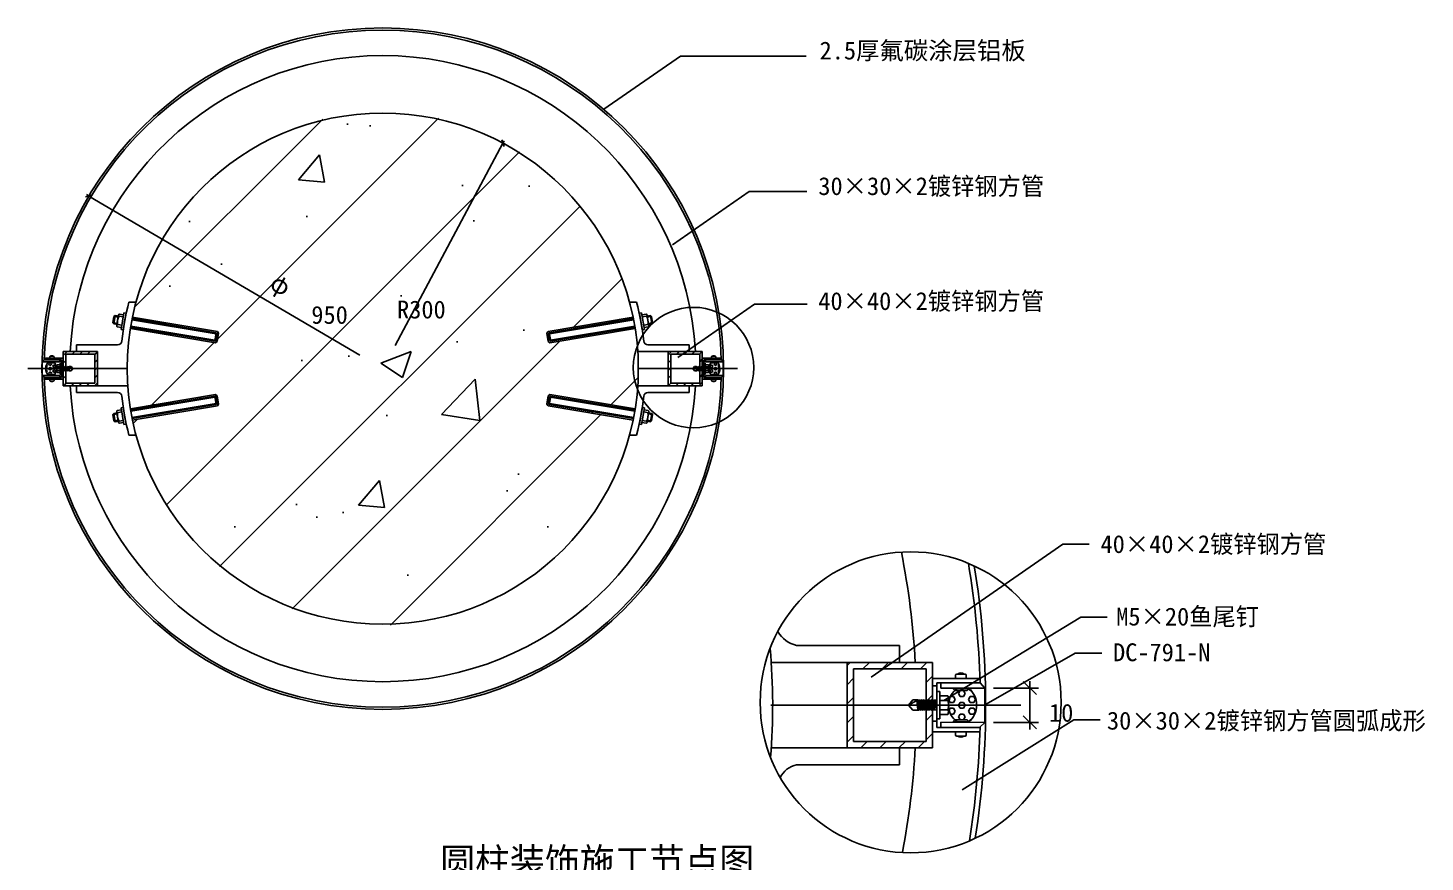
# Model space of a CAD drawing. Header units: metres. Extents: x 2704 to 4651, y 2624 to 5177.
# Drawn here: x 2704 to 4344, y 4198 to 5177 of the extents above; entities that cross this region are included whole.
import ezdxf

# ---------------------------------------------------------------- set-up
doc = ezdxf.new("R2010")
doc.units = ezdxf.units.M
doc.layers.add('212', color=2, linetype='Continuous')
doc.layers.add('HATCH', color=8, linetype='Continuous')

# ---------------------------------------------------------------- blocks, each defined once
blk = doc.blocks.new('A$C10A405A5')
for p, q in [((20, 88.36), (0, 63.38)), ((47.68, 88.36), (20, 88.36)), ((47.68, 88.36), (43.23, 83.91)), ((52.13, 83.91), (47.68, 88.36)), ((56.58, 88.36), (52.13, 83.91)), ((61.03, 83.91), (56.58, 88.36)), ((61.03, 83.91), (65.48, 88.36)), ((69.93, 83.91), (65.48, 88.36)), ((69.93, 83.91), (74.38, 88.36)), ((78.83, 83.91), (74.38, 88.36)), ((83.28, 88.36), (78.83, 83.91)), ((87.73, 83.91), (83.28, 88.36)), ((92.18, 88.36), (87.73, 83.91)), ((96.63, 83.91), (92.18, 88.36)), ((96.63, 83.91), (92.18, 88.36)), ((96.63, 83.91), (101.08, 88.36)), ((105.53, 83.91), (101.08, 88.36)), ((109.98, 88.36), (105.53, 83.91)), ((114.43, 83.91), (109.98, 88.36)), ((118.88, 88.36), (114.43, 83.91)), ((123.33, 83.91), (118.88, 88.36)), ((123.33, 83.91), (127.78, 88.36)), ((132.23, 83.91), (127.78, 88.36)), ((147.23, 127.98), (132.23, 127.98)), ((184.5, 107.98), (147.23, 107.98)), ((148.22, 85.99), (184.5, 85.99)), ((188.5, 96.99), (184.5, 107.98)), ((188.5, 31), (188.5, 96.99)), ((38.78, 42.85), (0, 63.38)), ((20, 38.4), (0, 63.38)), ((43.23, 38.4), (20, 38.4)), ((43.23, 38.4), (38.78, 42.85)), ((47.68, 42.85), (43.23, 38.4)), ((52.13, 38.4), (47.68, 42.85)), ((56.58, 42.85), (52.13, 38.4)), ((61.03, 38.4), (56.58, 42.85)), ((65.48, 42.85), (61.03, 38.4)), ((69.93, 38.4), (65.48, 42.85)), ((74.38, 42.85), (69.93, 38.4)), ((78.83, 38.4), (74.38, 42.85)), ((83.28, 42.85), (78.83, 38.4)), ((87.73, 38.4), (83.28, 42.85)), ((92.18, 42.85), (87.73, 38.4)), ((96.63, 38.4), (92.18, 42.85)), ((101.08, 42.85), (96.63, 38.4)), ((105.53, 38.4), (101.08, 42.85)), ((109.98, 42.85), (105.53, 38.4)), ((114.43, 38.4), (109.98, 42.85)), ((118.88, 42.85), (114.43, 38.4)), ((123.33, 38.4), (118.88, 42.85)), ((127.78, 42.85), (123.33, 38.4)), ((132.23, 38.4), (127.78, 42.85)), ((132.23, 0), (147.23, 0)), ((147.01, 20), (184.5, 20)), ((148.51, 42), (184.5, 42)), ((184.5, 20), (188.5, 31))]:
    blk.add_line(p, q)
at = {"color": 1}
for p, q in [((38.78, 42.85), (43.23, 83.91)), ((43.23, 83.91), (43.23, 38.4)), ((43.23, 83.91), (47.68, 42.85)), ((47.68, 88.36), (47.68, 42.85)), ((47.68, 42.85), (52.13, 83.91)), ((52.13, 83.91), (56.58, 42.85)), ((52.13, 83.91), (52.13, 38.4)), ((56.58, 88.36), (56.58, 42.85)), ((56.58, 42.85), (61.03, 83.91)), ((56.59, 88.36), (56.59, 42.85)), ((56.59, 88.36), (56.59, 42.85)), ((61.03, 83.91), (65.48, 42.85)), ((61.03, 83.91), (61.03, 38.4)), ((65.48, 88.36), (65.48, 42.85)), ((65.48, 88.36), (65.48, 38.4)), ((65.48, 42.85), (69.93, 83.91)), ((69.93, 83.91), (74.38, 42.85)), ((69.93, 83.91), (69.93, 38.4)), ((74.38, 88.36), (74.38, 42.85)), ((74.38, 88.36), (74.38, 42.85)), ((74.38, 42.85), (78.83, 83.91)), ((78.83, 83.91), (83.28, 42.85)), ((78.83, 83.91), (78.83, 38.4)), ((83.28, 88.36), (83.28, 42.85)), ((83.28, 42.85), (87.73, 83.91)), ((87.73, 83.91), (87.73, 38.4)), ((87.73, 83.91), (92.18, 42.85)), ((92.18, 88.36), (92.18, 42.85)), ((92.18, 42.85), (96.63, 83.91)), ((96.63, 83.91), (96.63, 38.4)), ((96.63, 83.91), (101.08, 42.85)), ((96.63, 83.91), (96.63, 38.4)), ((101.08, 88.36), (101.08, 42.85)), ((101.08, 88.36), (101.08, 42.85)), ((101.08, 42.85), (105.53, 83.91)), ((105.53, 83.91), (105.53, 38.4)), ((105.53, 83.91), (109.98, 42.85)), ((109.98, 88.36), (109.98, 42.85)), ((109.98, 42.85), (114.43, 83.91)), ((114.43, 83.91), (118.88, 42.85)), ((114.43, 83.91), (114.43, 38.4)), ((118.88, 88.36), (118.88, 42.85)), ((118.88, 42.85), (123.33, 83.91)), ((123.33, 83.91), (127.78, 42.85)), ((123.33, 83.91), (123.33, 38.4)), ((127.78, 42.85), (132.23, 83.91))]:
    blk.add_line(p, q, dxfattribs=at)
at = {"color": 0}
blk.add_line((147.23, 127.98), (147.23, 0), dxfattribs=at)
for centre, radius, start, end in [((171.38, 96.99), 17.12, 320.03, 0), ((126.02, 63.99), 62.49, 339.39, 20.61), ((171.38, 31), 17.12, 0, 39.97)]:
    blk.add_arc(centre, radius, start, end)
blk = doc.blocks.new('_ArchTick')
for p, q in [((-0.54, 0), (0.54, 0)), ((0, 0.55), (0, -0.55))]:
    blk.add_line(p, q)
at = {"color": 0, "linetype": 'ByBlock'}
blk.add_lwpolyline([(-0.5, -0.5), (0.5, 0.5)], dxfattribs=at)

msp = doc.modelspace()

# ---------------------------------------------------------------- hatches: boundary and pattern name
h = msp.add_hatch()
h.set_pattern_fill('AR-SAND', scale=1.67)
h.paths.add_polyline_path([(2924.79, 4819.52), (2925.82, 4818.08), (2924.57, 4810.68), (2923.14, 4809.66), (2827.39, 4825.74), (2827.12, 4824.09), (2924.09, 4807.81), (2926.01, 4809.17), (2927.67, 4819.04), (2926.3, 4820.96), (2829.33, 4837.24), (2829.05, 4835.6)])
h = msp.add_hatch()
h.set_pattern_fill('AR-SAND', scale=1.67)
h.paths.add_polyline_path([(3315.81, 4819.52), (3314.78, 4818.08), (3316.02, 4810.68), (3317.46, 4809.66), (3413.21, 4825.74), (3413.48, 4824.09), (3316.51, 4807.81), (3314.59, 4809.17), (3312.93, 4819.04), (3314.3, 4820.96), (3411.27, 4837.24), (3411.55, 4835.6)])
h = msp.add_hatch()
h.set_pattern_fill('ANSI31', scale=2)
h.paths.add_polyline_path([(2785.3, 4797.42), (2745.3, 4797.42), (2745.3, 4779.76), (2745.52, 4779.53), (2745.97, 4779.98), (2746.41, 4779.53), (2746.86, 4779.98), (2747.3, 4779.53), (2747.75, 4779.98), (2748.19, 4779.53), (2748.3, 4779.64), (2748.3, 4794.42), (2782.3, 4794.42), (2782.3, 4777.42), (2785.3, 4777.42)])
h.paths.add_polyline_path([(2785.3, 4777.42), (2782.3, 4777.42), (2782.3, 4760.42), (2748.3, 4760.42), (2748.3, 4775.09), (2748.19, 4774.98), (2747.75, 4775.43), (2747.3, 4774.98), (2746.86, 4775.43), (2746.41, 4774.98), (2745.97, 4775.43), (2745.52, 4774.98), (2745.3, 4775.21), (2745.3, 4757.42), (2785.3, 4757.42)])
h = msp.add_hatch()
h.set_pattern_fill('ANSI31', scale=2)
h.paths.add_polyline_path([(3455.3, 4797.42), (3455.3, 4777.42), (3458.3, 4777.42), (3458.3, 4794.42), (3492.3, 4794.42), (3492.3, 4779.64), (3492.4, 4779.53), (3492.85, 4779.98), (3493.29, 4779.53), (3493.74, 4779.98), (3494.18, 4779.53), (3494.63, 4779.98), (3495.07, 4779.53), (3495.3, 4779.76), (3495.3, 4797.42)])
h.paths.add_polyline_path([(3495.3, 4757.42), (3495.3, 4775.21), (3495.07, 4774.98), (3494.63, 4775.43), (3494.18, 4774.98), (3493.74, 4775.43), (3493.29, 4774.98), (3492.85, 4775.43), (3492.4, 4774.98), (3492.3, 4775.09), (3492.3, 4760.42), (3458.3, 4760.42), (3458.3, 4777.42), (3455.3, 4777.42), (3455.3, 4757.42)])
h = msp.add_hatch()
h.set_pattern_fill('AR-SAND')
h.paths.add_polyline_path([(2720.3, 4769.53), (2728.06, 4769.53, -0.45), (2728.32, 4785.53), (2720.3, 4785.53)])
h = msp.add_hatch()
h.set_pattern_fill('HEX', scale=0.5)
h.paths.add_polyline_path([(2729.4, 4770.54, 0.47), (2728.4, 4769.54), (2733.73, 4769.54, -0.01), (2733.57, 4769.42), (2728.18, 4769.42, -0.22), (2724.57, 4777.42), (2737.67, 4777.42, -0.2), (2734.82, 4770.48, 0.12), (2734.4, 4770.54)])
h.paths.add_polyline_path([(2724.57, 4777.42, -0.22), (2728.19, 4785.42), (2733.57, 4785.42, -0.01), (2733.73, 4785.3), (2728.4, 4785.3, 0.47), (2729.4, 4784.3), (2734.4, 4784.3, 0.12), (2734.82, 4784.36, -0.2), (2737.67, 4777.43), (2737.67, 4777.42)])
h = msp.add_hatch()
h.set_pattern_fill('HEX', scale=0.5)
h.paths.add_polyline_path([(3511.2, 4770.54, -0.47), (3512.2, 4769.54), (3506.87, 4769.54, 0.01), (3507.03, 4769.42), (3512.42, 4769.42, 0.22), (3516.03, 4777.42), (3502.93, 4777.42, 0.2), (3505.78, 4770.48, -0.12), (3506.2, 4770.54)])
h.paths.add_polyline_path([(3516.03, 4777.42, 0.22), (3512.41, 4785.42), (3507.03, 4785.42, 0.01), (3506.87, 4785.3), (3512.2, 4785.3, -0.47), (3511.2, 4784.3), (3506.2, 4784.3, -0.12), (3505.78, 4784.36, 0.2), (3502.93, 4777.43), (3502.93, 4777.42)])
h = msp.add_hatch()
h.set_pattern_fill('AR-SAND')
h.paths.add_polyline_path([(3520.3, 4769.53), (3512.54, 4769.53, 0.45), (3512.28, 4785.53), (3520.3, 4785.53)])
h = msp.add_hatch()
h.set_pattern_fill('AR-SAND', scale=1.67)
h.paths.add_polyline_path([(2924.79, 4735.32), (2925.82, 4736.76), (2924.57, 4744.15), (2923.14, 4745.18), (2827.39, 4729.1), (2827.12, 4730.74), (2924.09, 4747.03), (2926.01, 4745.66), (2927.67, 4735.8), (2926.3, 4733.88), (2829.33, 4717.59), (2829.05, 4719.24)])
h = msp.add_hatch()
h.set_pattern_fill('AR-SAND', scale=1.67)
h.paths.add_polyline_path([(3315.81, 4735.32), (3314.78, 4736.76), (3316.02, 4744.15), (3317.46, 4745.18), (3413.21, 4729.1), (3413.48, 4730.74), (3316.51, 4747.03), (3314.59, 4745.66), (3312.93, 4735.8), (3314.3, 4733.88), (3411.27, 4717.59), (3411.55, 4719.24)])
h = msp.add_hatch()
h.set_pattern_fill('ANSI31', scale=5)
h.paths.add_polyline_path([(3665.5, 4432.39), (3665.5, 4382.39), (3673, 4382.39), (3673, 4424.89), (3758, 4424.89), (3758, 4387.93), (3758.27, 4387.67), (3759.38, 4388.78), (3760.49, 4387.67), (3761.6, 4388.78), (3762.72, 4387.67), (3763.83, 4388.78), (3764.94, 4387.67), (3765.5, 4388.23), (3765.5, 4432.39)])
h.paths.add_polyline_path([(3765.5, 4332.39), (3765.5, 4375.73), (3763.83, 4377.41), (3762.72, 4376.29), (3761.6, 4377.41), (3760.49, 4376.29), (3759.38, 4377.41), (3758, 4376.03), (3758, 4339.89), (3673, 4339.89), (3673, 4382.39), (3665.5, 4382.39), (3665.5, 4332.39)])
h = msp.add_hatch()
h.set_pattern_fill('AR-SAND', scale=2.5)
h.paths.add_polyline_path([(3828, 4362.67), (3808.61, 4362.67, 0.45), (3807.97, 4402.67), (3828, 4402.67)])
at = {"layer": 'HATCH'}
h = msp.add_hatch(dxfattribs=at)
h.set_pattern_fill('ANSI31', scale=30)
h.paths.add_polyline_path([(2826.43, 4837.73), (2926.3, 4820.96), (2927.67, 4819.04), (2926.01, 4809.17), (2924.09, 4807.81), (2824.04, 4824.61, 0.04), (2820.3, 4777.42, 0.04), (2824.04, 4730.22), (2924.09, 4747.03), (2926.01, 4745.66), (2927.67, 4735.8), (2926.3, 4733.88), (2826.43, 4717.11, 0.82), (3414.17, 4717.11), (3314.3, 4733.88), (3312.93, 4735.8), (3314.59, 4745.66), (3316.51, 4747.03), (3416.56, 4730.22, 0.04), (3420.3, 4777.42, 0.04), (3416.56, 4824.61), (3316.51, 4807.81), (3314.59, 4809.17), (3312.93, 4819.04), (3314.3, 4820.96), (3414.17, 4837.73, 0.82)])
h = msp.add_hatch(dxfattribs=at)
h.set_pattern_fill('AR-CONC', scale=2)
h.paths.add_polyline_path([(2826.43, 4837.73), (2926.3, 4820.96), (2927.67, 4819.04), (2926.01, 4809.17), (2924.09, 4807.81), (2824.04, 4824.61, 0.04), (2820.3, 4777.42, 0.04), (2824.04, 4730.22), (2924.09, 4747.03), (2926.01, 4745.66), (2927.67, 4735.8), (2926.3, 4733.88), (2826.43, 4717.11, 0.82), (3414.17, 4717.11), (3314.3, 4733.88), (3312.93, 4735.8), (3314.59, 4745.66), (3316.51, 4747.03), (3416.56, 4730.22, 0.04), (3420.3, 4777.42, 0.04), (3416.56, 4824.61), (3316.51, 4807.81), (3314.59, 4809.17), (3312.93, 4819.04), (3314.3, 4820.96), (3414.17, 4837.73, 0.82)])
h = msp.add_hatch(dxfattribs=at)
h.set_pattern_fill('HEX', scale=1.25)
h.paths.add_polyline_path([(3805.26, 4365.19, -0.47), (3807.76, 4362.69), (3794.42, 4362.69, 0.01), (3794.82, 4362.4), (3808.3, 4362.4, 0.22), (3817.34, 4382.39), (3784.57, 4382.39, 0.2), (3791.71, 4365.05, -0.12), (3792.76, 4365.19)])
h.paths.add_polyline_path([(3817.34, 4382.39, 0.22), (3808.28, 4402.4), (3794.82, 4402.4, 0.01), (3794.42, 4402.1), (3807.76, 4402.1, -0.47), (3805.26, 4399.6), (3792.76, 4399.6, -0.12), (3791.71, 4399.74, 0.2), (3784.57, 4382.4), (3784.57, 4382.39)])

# ---------------------------------------------------------------- linework, layer by layer
for p, q in [((3379.67, 5081.93), (3469.63, 5144.39)), ((3469.63, 5144.39), (3617.5, 5144.39)), ((3134.74, 4804.51), (3261.44, 5042.15)), ((3093.37, 4793.24), (2775.43, 4980.07)), ((3460.28, 4922.91), (3550.24, 4985.38)), ((3550.24, 4985.38), (3618.07, 4985.38)), ((2830.62, 4855.42), (2822.34, 4855.42)), ((2830.62, 4855.42), (2822.34, 4855.42)), ((3409.98, 4855.42), (3418.26, 4855.42)), ((3409.98, 4855.42), (3418.26, 4855.42)), ((2804.75, 4838.72), (2803.51, 4831.33)), ((2806.19, 4839.75), (2804.54, 4829.89)), ((2806.19, 4839.75), (2804.75, 4838.72)), ((2809.68, 4837.9), (2805.99, 4838.52)), ((2815.68, 4838.16), (2806.19, 4839.75)), ((2809.89, 4839.13), (2808.03, 4828.03)), ((2809.89, 4839.13), (2808.23, 4829.27)), ((2809.89, 4839.13), (2810.1, 4840.36)), ((2816.1, 4840.62), (2811.17, 4841.45)), ((2813.2, 4823.36), (2816.51, 4843.09)), ((2815.67, 4822.95), (2818.98, 4842.67)), ((2818.98, 4842.67), (2816.51, 4843.09)), ((3421.62, 4842.67), (3424.09, 4843.09)), ((3424.93, 4822.95), (3421.62, 4842.67)), ((3427.4, 4823.36), (3424.09, 4843.09)), ((3424.5, 4840.62), (3429.43, 4841.45)), ((3424.92, 4838.16), (3434.41, 4839.75)), ((3430.71, 4839.13), (3430.5, 4840.36)), ((3430.71, 4839.13), (3432.37, 4829.27)), ((3430.71, 4839.13), (3432.57, 4828.03)), ((3430.92, 4837.9), (3434.61, 4838.52)), ((3434.41, 4839.75), (3435.85, 4838.72)), ((3434.41, 4839.75), (3436.06, 4829.89)), ((3435.85, 4838.72), (3437.09, 4831.33)), ((3466.52, 4790.54), (3556.48, 4853.01)), ((3556.48, 4853.01), (3618.48, 4853.01)), ((2803.51, 4831.33), (2804.54, 4829.89)), ((2814.03, 4828.29), (2804.54, 4829.89)), ((2808.44, 4830.5), (2804.74, 4831.12)), ((2813.61, 4825.83), (2808.68, 4826.66)), ((2815.67, 4822.95), (2813.2, 4823.36)), ((2824.02, 4824.61), (2924.09, 4807.81)), ((2824.3, 4826.26), (2923.14, 4809.66)), ((2923.34, 4810.89), (2824.51, 4827.49)), ((2924.58, 4818.29), (2825.75, 4834.89)), ((2825.96, 4836.12), (2924.79, 4819.52)), ((2826.23, 4837.76), (2926.3, 4820.96)), ((3414.37, 4837.76), (3314.3, 4820.96)), ((3414.64, 4836.12), (3315.81, 4819.52)), ((3316.02, 4818.29), (3414.85, 4834.89)), ((3416.57, 4824.61), (3316.51, 4807.81)), ((3317.26, 4810.89), (3416.09, 4827.49)), ((3416.3, 4826.26), (3317.46, 4809.66)), ((3424.93, 4822.95), (3427.4, 4823.36)), ((3426.57, 4828.29), (3436.06, 4829.89)), ((3426.99, 4825.83), (3431.92, 4826.66)), ((3432.16, 4830.5), (3435.86, 4831.12)), ((3437.09, 4831.33), (3436.06, 4829.89)), ((2809.04, 4805.42), (2760.78, 4805.42)), ((2760.78, 4805.42), (2760.78, 4797.42)), ((2809.04, 4805.42), (2760.78, 4805.42)), ((2760.78, 4805.42), (2760.78, 4797.42)), ((2924.79, 4819.52), (2923.14, 4809.66)), ((2923.14, 4809.66), (2924.57, 4810.68)), ((2924.09, 4807.81), (2926.01, 4809.17)), ((2925.82, 4818.08), (2924.57, 4810.68)), ((2924.79, 4819.52), (2925.82, 4818.08)), ((2927.67, 4819.04), (2926.01, 4809.17)), ((2926.3, 4820.96), (2927.67, 4819.04)), ((3314.3, 4820.96), (3312.93, 4819.04)), ((3312.93, 4819.04), (3314.59, 4809.17)), ((3316.51, 4807.81), (3314.59, 4809.17)), ((3315.81, 4819.52), (3314.78, 4818.08)), ((3314.78, 4818.08), (3316.02, 4810.68)), ((3315.81, 4819.52), (3317.46, 4809.66)), ((3317.46, 4809.66), (3316.02, 4810.68)), ((3431.56, 4805.42), (3479.82, 4805.42)), ((3431.56, 4805.42), (3479.82, 4805.42)), ((3479.82, 4805.42), (3479.82, 4797.42)), ((3479.82, 4805.42), (3479.82, 4797.42)), ((2729.9, 4789.92), (2723, 4789.92)), ((2729.4, 4791.42), (2729.4, 4790.42)), ((2745.3, 4789.92), (2729.8, 4789.92)), ((2733.9, 4791.92), (2729.9, 4791.92)), ((2733.9, 4791.92), (2729.9, 4791.92)), ((2733.9, 4789.92), (2729.9, 4789.92)), ((2733.9, 4789.92), (2729.9, 4789.92)), ((2734.4, 4791.42), (2734.4, 4790.42)), ((2785.3, 4797.42), (2745.3, 4797.42)), ((2745.3, 4797.42), (2745.3, 4757.42)), ((2748.3, 4794.42), (2748.3, 4760.42)), ((2782.3, 4794.42), (2748.3, 4794.42)), ((2782.3, 4760.42), (2782.3, 4794.42)), ((2782.3, 4794.42), (2782.3, 4760.42)), ((2785.3, 4757.42), (2785.3, 4797.42)), ((2785.3, 4797.42), (2785.3, 4757.42)), ((3419.63, 4797.42), (3495.3, 4797.42)), ((3455.3, 4797.42), (3455.3, 4757.42)), ((3455.3, 4757.42), (3455.3, 4797.42)), ((3458.3, 4794.42), (3492.3, 4794.42)), ((3458.3, 4794.42), (3458.3, 4760.42)), ((3458.3, 4760.42), (3458.3, 4794.42)), ((3492.3, 4794.42), (3492.3, 4760.42)), ((3495.3, 4797.42), (3495.3, 4757.42)), ((3495.3, 4789.92), (3510.8, 4789.92)), ((3506.2, 4791.42), (3506.2, 4790.42)), ((3506.7, 4791.92), (3510.7, 4791.92)), ((3506.7, 4791.92), (3510.7, 4791.92)), ((3506.7, 4789.92), (3510.7, 4789.92)), ((3506.7, 4789.92), (3510.7, 4789.92)), ((3510.7, 4789.92), (3517.6, 4789.92)), ((3511.2, 4791.42), (3511.2, 4790.42)), ((2703.8, 4777.42), (2757.63, 4777.42)), ((2718.34, 4777.42), (2821.12, 4777.42)), ((2720.68, 4785.53), (2720.65, 4769.45)), ((2720.68, 4785.42), (2722.8, 4787.92)), ((2741.3, 4785.42), (2720.68, 4785.42)), ((2743.3, 4787.92), (2722.8, 4787.92)), ((2728.4, 4785.3), (2735.4, 4785.3)), ((2734.4, 4784.3), (2729.4, 4784.3)), ((2731.42, 4785.3), (2731.8, 4785.3)), ((2731.51, 4785.3), (2731.9, 4785.3)), ((2741.3, 4787.92), (2741.3, 4785.42)), ((2743.3, 4787.92), (2743.3, 4772.42)), ((2745.3, 4786.42), (2743.3, 4786.42)), ((2743.3, 4771.02), (2743.3, 4783.82)), ((2743.3, 4782.42), (2743.3, 4779.92)), ((2743.3, 4774.94), (2743.3, 4766.92)), ((2743.3, 4774.92), (2743.3, 4772.42)), ((3522.26, 4777.42), (3419.48, 4777.42)), ((3536.8, 4777.42), (3482.97, 4777.42)), ((3495.3, 4786.42), (3497.3, 4786.42)), ((3497.3, 4787.92), (3517.8, 4787.92)), ((3497.3, 4787.92), (3497.3, 4772.42)), ((3497.3, 4771.02), (3497.3, 4783.82)), ((3497.3, 4782.42), (3497.3, 4779.92)), ((3497.3, 4774.94), (3497.3, 4766.92)), ((3497.3, 4774.92), (3497.3, 4772.42)), ((3499.3, 4787.92), (3499.3, 4785.42)), ((3499.3, 4785.42), (3519.92, 4785.42)), ((3512.2, 4785.3), (3505.2, 4785.3)), ((3506.2, 4784.3), (3511.2, 4784.3)), ((3509.09, 4785.3), (3508.7, 4785.3)), ((3509.18, 4785.3), (3508.8, 4785.3)), ((3519.92, 4785.42), (3517.8, 4787.92)), ((3519.92, 4785.53), (3519.95, 4769.45)), ((2741.3, 4769.42), (2720.65, 4769.34)), ((2720.65, 4769.34), (2723.23, 4766.92)), ((2729.9, 4764.92), (2723, 4764.92)), ((2743.3, 4766.92), (2723.23, 4766.92)), ((2728.4, 4769.54), (2735.4, 4769.54)), ((2734.4, 4770.54), (2729.4, 4770.54)), ((2729.4, 4763.42), (2729.4, 4764.42)), ((2745.3, 4764.92), (2729.8, 4764.92)), ((2733.9, 4764.92), (2729.9, 4764.92)), ((2733.9, 4764.92), (2729.9, 4764.92)), ((2733.9, 4762.92), (2729.9, 4762.92)), ((2733.9, 4762.92), (2729.9, 4762.92)), ((2731.42, 4769.54), (2731.8, 4769.54)), ((2731.51, 4769.54), (2731.9, 4769.54)), ((2734.4, 4763.42), (2734.4, 4764.42)), ((2741.3, 4766.92), (2741.3, 4769.42)), ((2745.3, 4769.92), (2743.3, 4769.92)), ((2820.97, 4757.42), (2745.3, 4757.42)), ((2782.3, 4760.42), (2748.3, 4760.42)), ((2760.78, 4749.42), (2760.78, 4757.42)), ((2760.78, 4749.42), (2760.78, 4757.42)), ((3419.63, 4757.42), (3495.3, 4757.42)), ((3458.3, 4760.42), (3492.3, 4760.42)), ((3479.82, 4749.42), (3479.82, 4757.42)), ((3479.82, 4749.42), (3479.82, 4757.42)), ((3495.3, 4769.92), (3497.3, 4769.92)), ((3495.3, 4764.92), (3510.8, 4764.92)), ((3497.3, 4766.92), (3517.37, 4766.92)), ((3499.3, 4766.92), (3499.3, 4769.42)), ((3499.3, 4769.42), (3519.95, 4769.34)), ((3512.2, 4769.54), (3505.2, 4769.54)), ((3506.2, 4770.54), (3511.2, 4770.54)), ((3506.2, 4763.42), (3506.2, 4764.42)), ((3506.7, 4764.92), (3510.7, 4764.92)), ((3506.7, 4764.92), (3510.7, 4764.92)), ((3506.7, 4762.92), (3510.7, 4762.92)), ((3506.7, 4762.92), (3510.7, 4762.92)), ((3509.09, 4769.54), (3508.7, 4769.54)), ((3509.18, 4769.54), (3508.8, 4769.54)), ((3510.7, 4764.92), (3517.6, 4764.92)), ((3511.2, 4763.42), (3511.2, 4764.42)), ((3519.95, 4769.34), (3517.37, 4766.92)), ((2809.04, 4749.42), (2760.78, 4749.42)), ((2809.04, 4749.42), (2760.78, 4749.42)), ((2824.02, 4730.22), (2924.09, 4747.03)), ((2824.3, 4728.58), (2923.14, 4745.18)), ((2923.34, 4743.95), (2824.51, 4727.35)), ((2923.14, 4745.18), (2924.57, 4744.15)), ((2924.79, 4735.32), (2923.14, 4745.18)), ((2924.09, 4747.03), (2926.01, 4745.66)), ((2925.82, 4736.76), (2924.57, 4744.15)), ((2927.67, 4735.8), (2926.01, 4745.66)), ((3312.93, 4735.8), (3314.59, 4745.66)), ((3316.51, 4747.03), (3314.59, 4745.66)), ((3314.78, 4736.76), (3316.02, 4744.15)), ((3315.81, 4735.32), (3317.46, 4745.18)), ((3317.46, 4745.18), (3316.02, 4744.15)), ((3416.57, 4730.22), (3316.51, 4747.03)), ((3317.26, 4743.95), (3416.09, 4727.35)), ((3416.3, 4728.58), (3317.46, 4745.18)), ((3431.56, 4749.42), (3479.82, 4749.42)), ((3431.56, 4749.42), (3479.82, 4749.42)), ((2803.51, 4723.51), (2804.54, 4724.95)), ((2804.75, 4716.11), (2803.51, 4723.51)), ((2814.03, 4726.54), (2804.54, 4724.95)), ((2806.19, 4715.09), (2804.54, 4724.95)), ((2808.44, 4724.34), (2804.74, 4723.71)), ((2809.89, 4715.71), (2808.03, 4726.8)), ((2809.89, 4715.71), (2808.23, 4725.57)), ((2813.61, 4729.01), (2808.68, 4728.18)), ((2815.67, 4731.89), (2813.2, 4731.47)), ((2813.2, 4731.47), (2816.51, 4711.75)), ((2815.67, 4731.89), (2818.98, 4712.16)), ((2924.58, 4736.55), (2825.75, 4719.95)), ((2825.96, 4718.72), (2924.79, 4735.32)), ((2826.23, 4717.07), (2926.3, 4733.88)), ((2924.79, 4735.32), (2925.82, 4736.76)), ((2926.3, 4733.88), (2927.67, 4735.8)), ((3314.3, 4733.88), (3312.93, 4735.8)), ((3414.37, 4717.07), (3314.3, 4733.88)), ((3315.81, 4735.32), (3314.78, 4736.76)), ((3414.64, 4718.72), (3315.81, 4735.32)), ((3316.02, 4736.55), (3414.85, 4719.95)), ((3424.93, 4731.89), (3421.62, 4712.16)), ((3427.4, 4731.47), (3424.09, 4711.75)), ((3424.93, 4731.89), (3427.4, 4731.47)), ((3426.57, 4726.54), (3436.06, 4724.95)), ((3426.99, 4729.01), (3431.92, 4728.18)), ((3430.71, 4715.71), (3432.57, 4726.8)), ((3430.71, 4715.71), (3432.37, 4725.57)), ((3432.16, 4724.34), (3435.86, 4723.71)), ((3434.41, 4715.09), (3436.06, 4724.95)), ((3435.85, 4716.11), (3437.09, 4723.51)), ((3437.09, 4723.51), (3436.06, 4724.95)), ((2806.19, 4715.09), (2804.75, 4716.11)), ((2809.68, 4716.94), (2805.99, 4716.32)), ((2815.68, 4716.68), (2806.19, 4715.09)), ((2809.89, 4715.71), (2810.1, 4714.47)), ((2816.1, 4714.21), (2811.17, 4713.39)), ((2818.98, 4712.16), (2816.51, 4711.75)), ((3421.62, 4712.16), (3424.09, 4711.75)), ((3424.5, 4714.21), (3429.43, 4713.39)), ((3424.92, 4716.68), (3434.41, 4715.09)), ((3430.71, 4715.71), (3430.5, 4714.47)), ((3430.92, 4716.94), (3434.61, 4716.32)), ((3434.41, 4715.09), (3435.85, 4716.11)), ((2830.62, 4699.42), (2822.34, 4699.42)), ((3409.98, 4699.42), (3418.26, 4699.42)), ((3693.56, 4415.19), (3918.46, 4571.36)), ((3918.46, 4571.36), (3949.55, 4571.36)), ((3779.07, 4387.89), (3939.69, 4485.68)), ((3939.69, 4485.68), (3970.78, 4485.68)), ((3606.14, 4452.39), (3726.8, 4452.39)), ((3606.14, 4452.39), (3726.8, 4452.39)), ((3726.8, 4452.39), (3726.8, 4432.39)), ((3726.8, 4452.39), (3726.8, 4432.39)), ((3576.34, 4432.39), (3765.5, 4432.39)), ((3665.5, 4332.39), (3665.5, 4432.39)), ((3665.5, 4432.39), (3665.5, 4332.39)), ((3765.5, 4432.39), (3765.5, 4332.39)), ((3825.69, 4381.79), (3933.19, 4443.43)), ((3933.19, 4443.43), (3964.28, 4443.43)), ((3673, 4339.89), (3673, 4424.89)), ((3673, 4424.89), (3758, 4424.89)), ((3673, 4424.89), (3673, 4339.89)), ((3758, 4424.89), (3758, 4339.89)), ((3765.5, 4413.65), (3804.25, 4413.65)), ((3792.76, 4417.4), (3792.76, 4414.9)), ((3794.01, 4418.65), (3804.01, 4418.65)), ((3794.01, 4418.65), (3804.01, 4418.65)), ((3794.01, 4413.65), (3804.01, 4413.65)), ((3794.01, 4413.65), (3804.01, 4413.65)), ((3804.01, 4413.65), (3821.26, 4413.65)), ((3805.26, 4417.4), (3805.26, 4414.9)), ((3765.5, 4404.9), (3770.5, 4404.9)), ((3770.5, 4408.65), (3770.5, 4369.9)), ((3770.5, 4408.65), (3821.75, 4408.65)), ((3770.5, 4366.39), (3770.5, 4398.38)), ((3775.5, 4408.65), (3775.5, 4402.4)), ((3775.5, 4402.4), (3827.06, 4402.4)), ((3807.76, 4402.1), (3790.26, 4402.1)), ((3792.76, 4399.6), (3805.26, 4399.6)), ((3799.97, 4402.1), (3799.01, 4402.1)), ((3800.21, 4402.1), (3799.25, 4402.1)), ((3827.06, 4402.4), (3821.75, 4408.65)), ((3827.06, 4402.67), (3827.12, 4362.47)), ((3837.06, 4402.4), (3889.92, 4402.4)), ((3879.92, 4402.4), (3879.92, 4362.19)), ((3832.9, 4382.39), (3575.96, 4382.39)), ((3869.24, 4382.39), (3734.69, 4382.39)), ((3770.5, 4394.9), (3770.5, 4388.65)), ((3765.5, 4363.65), (3770.5, 4363.65)), ((3770.5, 4376.2), (3770.5, 4356.15)), ((3770.5, 4376.15), (3770.5, 4369.9)), ((3775.5, 4362.4), (3827.12, 4362.19)), ((3775.5, 4356.15), (3775.5, 4362.4)), ((3807.76, 4362.69), (3790.26, 4362.69)), ((3792.76, 4365.19), (3805.26, 4365.19)), ((3799.97, 4362.69), (3799.01, 4362.69)), ((3800.21, 4362.69), (3799.25, 4362.69)), ((3800.54, 4283.07), (3931.36, 4365.18)), ((3931.36, 4365.18), (3962.45, 4365.18)), ((3765.5, 4351.15), (3804.25, 4351.15)), ((3770.5, 4356.15), (3820.67, 4356.15)), ((3792.76, 4347.4), (3792.76, 4349.9)), ((3794.01, 4351.15), (3804.01, 4351.15)), ((3794.01, 4351.15), (3804.01, 4351.15)), ((3794.01, 4346.15), (3804.01, 4346.15)), ((3794.01, 4346.15), (3804.01, 4346.15)), ((3804.01, 4351.15), (3821.26, 4351.15)), ((3805.26, 4347.4), (3805.26, 4349.9)), ((3827.12, 4362.19), (3820.67, 4356.15)), ((3837.12, 4362.19), (3889.92, 4362.19)), ((3576.34, 4332.39), (3765.5, 4332.39)), ((3673, 4339.89), (3758, 4339.89)), ((3726.8, 4312.39), (3726.8, 4332.39)), ((3726.8, 4312.39), (3726.8, 4332.39)), ((3606.14, 4312.39), (3726.8, 4312.39)), ((3606.14, 4312.39), (3726.8, 4312.39))]:
    msp.add_line(p, q)
for centre, radius in [((3120.3, 4777.42), 400), ((3120.3, 4777.42), 300), ((3485.08, 4778.73), 70.67), ((3739.95, 4385.66), 176.67)]:
    msp.add_circle(centre, radius)
for centre, radius, start, end in [((3120.3, 4777.42), 397.5, 1.51, 178.49), ((3120.3, 4777.42), 367.5, 3.12, 176.88), ((3120.3, 4777.42), 308, 165.33, 173.95), ((3120.3, 4777.42), 308, 165.33, 173.95), ((3120.3, 4777.42), 308, 6.05, 14.67), ((3120.3, 4777.42), 308, 6.05, 14.67), ((2823.58, 4831.76), 14.72, 150.61, 190.32), ((2811.41, 4840.14), 1.33, 100.48, 240.45), ((3429.19, 4840.14), 1.33, 299.55, 79.52), ((3417.02, 4831.76), 14.72, 349.68, 29.39), ((2809.34, 4827.81), 1.33, 100.48, 240.45), ((3431.26, 4827.81), 1.33, 299.55, 79.52), ((2809.04, 4810.42), 5, 270, 353.95), ((2809.04, 4810.42), 5, 270, 353.95), ((3431.56, 4810.42), 5, 186.05, 270), ((3431.56, 4810.42), 5, 186.05, 270), ((2729.9, 4791.42), 0.5, 90, 180), ((2729.9, 4790.42), 0.5, 180, 270), ((2731.9, 4790.35), 2.18, 46.4, 133.6), ((2733.9, 4791.42), 0.5, 0, 90), ((2733.9, 4790.42), 0.5, 270, 0), ((3506.7, 4791.42), 0.5, 90, 180), ((3506.7, 4790.42), 0.5, 180, 270), ((3508.7, 4790.35), 2.18, 46.4, 133.6), ((3510.7, 4791.42), 0.5, 0, 90), ((3510.7, 4790.42), 0.5, 270, 0), ((2735.22, 4777.42), 10.65, 130.4, 228.63), ((2729.31, 4785.21), 0.91, 174.23, 275.77), ((2727.82, 4777.42), 9.85, 305.73, 54.27), ((2734.49, 4785.21), 0.91, 264.23, 5.77), ((3512.78, 4777.42), 9.85, 125.73, 234.27), ((3506.11, 4785.21), 0.91, 174.23, 275.77), ((3511.29, 4785.21), 0.91, 264.23, 5.77), ((3505.38, 4777.42), 10.65, 311.37, 49.6), ((3120.3, 4777.42), 397.5, 181.47, 358.53), ((2729.31, 4769.63), 0.91, 84.23, 185.77), ((2729.9, 4764.42), 0.5, 90, 180), ((2729.9, 4763.42), 0.5, 180, 270), ((2731.9, 4764.5), 2.18, 226.4, 313.6), ((2733.9, 4764.42), 0.5, 0, 90), ((2733.9, 4763.42), 0.5, 270, 0), ((2734.49, 4769.63), 0.91, 354.23, 95.77), ((3120.3, 4777.42), 367.5, 183.12, 356.88), ((3506.11, 4769.63), 0.91, 84.23, 185.77), ((3506.7, 4764.42), 0.5, 90, 180), ((3506.7, 4763.42), 0.5, 180, 270), ((3508.7, 4764.5), 2.18, 226.4, 313.6), ((3510.7, 4764.42), 0.5, 0, 90), ((3510.7, 4763.42), 0.5, 270, 0), ((3511.29, 4769.63), 0.91, 354.23, 95.77), ((2809.04, 4744.42), 5, 6.05, 90), ((3120.3, 4777.42), 308, 186.05, 194.67), ((3120.3, 4777.42), 308, 345.33, 353.95), ((3431.56, 4744.42), 5, 90, 173.95), ((2809.34, 4727.02), 1.33, 119.55, 259.52), ((2823.58, 4723.08), 14.72, 169.68, 209.39), ((3417.02, 4723.08), 14.72, 330.61, 10.32), ((3431.26, 4727.02), 1.33, 280.48, 60.45), ((2811.41, 4714.69), 1.33, 119.55, 259.52), ((3429.19, 4714.69), 1.33, 280.48, 60.45), ((2828, 4382.39), 918.75, 3.12, 11.27), ((2828, 4382.39), 993.75, 1.51, 9.64), ((2828, 4382.39), 1000, 351.01, 9.41), ((3614.63, 4487.02), 35.66, 210.85, 256.23), ((2828, 4382.39), 750, 355.31, 5.1), ((3794.01, 4417.4), 1.25, 90, 180), ((3794.01, 4414.9), 1.25, 180, 270), ((3799.01, 4414.71), 5.44, 46.4, 133.6), ((3804.01, 4417.4), 1.25, 0, 90), ((3804.01, 4414.9), 1.25, 270, 0), ((3809.21, 4382.4), 24.64, 125.73, 234.27), ((3792.53, 4401.87), 2.28, 174.23, 275.77), ((3805.49, 4401.87), 2.28, 264.23, 5.77), ((3790.7, 4382.39), 26.64, 311.37, 49.6), ((3792.53, 4362.92), 2.28, 84.23, 185.77), ((3805.49, 4362.92), 2.28, 354.23, 95.77), ((3794.01, 4349.9), 1.25, 90, 180), ((3794.01, 4347.4), 1.25, 180, 270), ((3799.01, 4350.08), 5.44, 226.4, 313.6), ((3804.01, 4349.9), 1.25, 0, 90), ((3804.01, 4347.4), 1.25, 270, 0), ((2828, 4382.39), 993.75, 350.77, 358.53), ((2828, 4382.39), 918.75, 349.14, 356.88), ((3611.57, 4285.74), 27.19, 101.51, 154.84)]:
    msp.add_arc(centre, radius, start, end)

# ---------------------------------------------------------------- block references
for name, p, xscale, yscale, zscale, rotation in [('_ArchTick', (3261.44, 5042.15), 6, 6, 6, 61.94), ('_ArchTick', (2775.43, 4980.07), 6, 6, 6, 149.56), ('A$C10A405A5', (2756.52, 4783.82), 0.1, 0.1, 0.1, 180), ('A$C10A405A5', (3484.08, 4783.82), -0.1, 0.1, 0.1, 180), ('A$C10A405A5', (3737.45, 4398.38), -0.25, 0.25, 0.25, 180), ('_ArchTick', (3879.92, 4402.4), 15.4, 15.4, 15.4, 90), ('_ArchTick', (3879.92, 4362.19), 15.4, 15.4, 15.4, 270)]:
    msp.add_blockref(name, p, dxfattribs=dict(xscale=xscale, yscale=yscale, zscale=zscale, rotation=rotation))

# ---------------------------------------------------------------- texts
for s, height, p in [('40×40×2镀锌钢方管', 21, (3962.8, 4560.96)), ('M5×20鱼尾钉', 21, (3981.25, 4475.87)), ('DC-791-N', 21, (3977.49, 4433.93)), ('30×30×2镀锌钢方管圆弧成形', 21, (3970.39, 4353.68)), ('圆柱装饰施工节点图', 31.5, (3187.71, 4183.22))]:
    msp.add_text(s, height=height).set_placement(p)
at = {"char_height": 21, "attachment_point": 1}
for s, insert in [('2.5厚{\\f宋体|b0|i0|c134|p54;氟碳涂层铝板}', (3633.06, 5161.41)), ('30×30×2镀锌钢方管', (3631.6, 5002.23)), ('\\A1;R300', (3137.05, 4857.35)), ('40×40×2镀锌钢方管', (3631.51, 4867.29)), ('950', (3036.45, 4851.05)), ('\\A1;10', (3902.38, 4383.92))]:
    msp.add_mtext(s, dxfattribs=dict(at, insert=insert))
at = {"layer": '212'}
msp.add_text('φ', height=21, rotation=330, dxfattribs=at).set_placement((2985.86, 4872.34))

doc.saveas('drawing.dxf')
